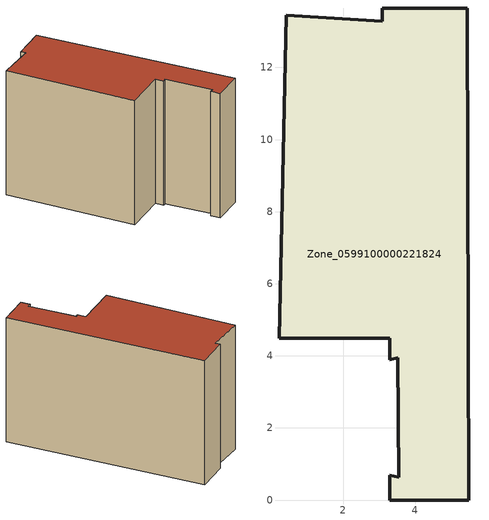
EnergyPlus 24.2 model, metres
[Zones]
Zone_0599100000221824
 floor ground (C_G): 0.23,4.49 0.43,13.45 3.08,13.28 3.08,13.65 5.44,13.65 5.49,0 3.29,0 3.29,0.68 3.54,0.64 3.52,3.95 3.3,3.9 3.3,4.49 z0
 wall outside (C_F): 3.29,0 5.49,0 5.44,13.65 3.08,13.65 3.08,13.28 0.43,13.45 0.23,4.49 3.3,4.49 3.3,3.9 3.52,3.95 3.54,0.64 3.29,0.68 3.29,0 z0:8.85
 roof outside (C_R): 0.43,13.45 0.23,4.49 3.3,4.49 3.3,3.9 3.52,3.95 3.54,0.64 3.29,0.68 3.29,0 5.49,0 5.44,13.65 3.08,13.65 3.08,13.28 z8.85
[BUILDING]
Pand.0599100000221824: North Axis=0; Terrain=City; Loads Convergence Tolerance Value=0.04; Temperature Convergence Tolerance Value=0.4; Solar Distribution=FullExterior; Maximum Number of Warmup Days=25; Minimum Number of Warmup Days=1
[Site:Location]
Rotterdam.The.Hague.AP_ZH_NLD Design_Conditions: Latitude=51.96; Longitude=4.45; Time Zone=1; Elevation=-4.5
[SITE:GROUNDTEMPERATURE:BUILDINGSURFACE]
18, 18, 18, 18, 18, 18, 18, 18, 18, 18, 18, 18
[MATERIAL] Thermal Absorptance=0.9; Solar Absorptance=0.7; Visible Absorptance=0.7
Name | Roughness | Thickness | Conductivity | Density | Specific Heat
G.TC.1975-1991 | MediumSmooth | 0.15 | 0.288461 | 540 | 1210
F.TC.1975-1991 | Rough | 0.3 | 0.230769 | 1920 | 840
R.TC.1975-1991 | MediumRough | 0.2 | 0.153846 | 1500 | 1000
[CONSTRUCTION]
C_G: G.TC.1975-1991
C_F: F.TC.1975-1991
C_R: R.TC.1975-1991
[ZONE]
Zone_0599100000221824: Type=1; Multiplier=1; Ceiling Height=Autocalculate; Volume=Autocalculate; Floor Area=autocalculate; Part of Total Floor Area=Yes
[ZONEINFILTRATION:DESIGNFLOWRATE]
Infil_Zone_0599100000221824: Zone or ZoneList or Space or SpaceList=Zone_0599100000221824; Schedule=AlwaysOn; Design Flow Rate Calculation Method=Flow/Area; Flow Rate per Floor Area=0.003; Constant Term Coefficient=1; Temperature Term Coefficient=0; Velocity Term Coefficient=0; Velocity Squared Term Coefficient=0
[HVACTEMPLATE:ZONE:IDEALLOADSAIRSYSTEM]
Zone_0599100000221824: Maximum Heating Supply Air Temperature=50; Minimum Cooling Supply Air Temperature=13; Maximum Heating Supply Air Humidity Ratio=0.0156; Minimum Cooling Supply Air Humidity Ratio=0.0077; Heating Limit=NoLimit; Cooling Limit=NoLimit; Dehumidification Control Type=ConstantSensibleHeatRatio; Cooling Sensible Heat Ratio=0.7; Dehumidification Setpoint=60; Humidification Control Type=None; Humidification Setpoint=30; Outdoor Air Method=None; Outdoor Air Flow Rate per Person=0.00944; Outdoor Air Flow Rate per Zone Floor Area=0; Outdoor Air Flow Rate per Zone=0; Demand Controlled Ventilation Type=None; Outdoor Air Economizer Type=NoEconomizer; Heat Recovery Type=None; Sensible Heat Recovery Effectiveness=0.7; Latent Heat Recovery Effectiveness=0.65
[ZONECONTROL:THERMOSTAT]
ThermostatControl_Zone_0599100000221824: Zone or ZoneList=Zone_0599100000221824; Control Type Schedule=DualSetpointControlType; Control 1=Thermostat_Zone_0599100000221824; Temperature Difference Between Cutout And Setpoint=0
[THERMOSTATSETPOINT:DUALSETPOINT]
Thermostat_Zone_0599100000221824: Heating Setpoint Temperature Schedule=HeatingSetpoint_Zone_0599100000221824; Cooling Setpoint Temperature Schedule=CoolingSetpoint_Zone_0599100000221824
[SCHEDULE:COMPACT]
HeatingSetpoint_Zone_0599100000221824: Through: 12/31, For: AllDays, Until: 24:00, 21
CoolingSetpoint_Zone_0599100000221824: Through: 12/31, For: AllDays, Until: 24:00, 24
DualSetpointControlType: Through: 12/31, For: AllDays, Until: 24:00, 4
AlwaysOn: Through: 12/31, For: AllDays, Until: 24:00, 1
